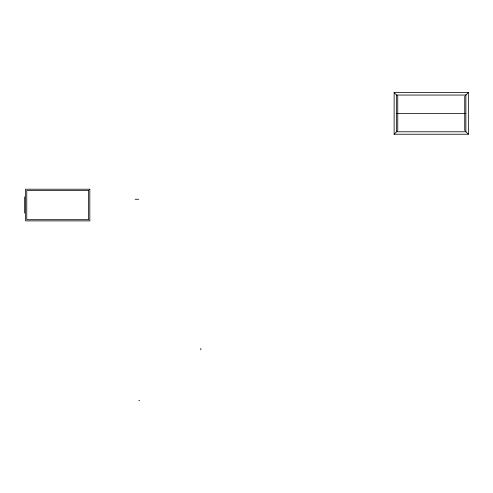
<?xml version="1.0" encoding="UTF-8"?>
<svg xmlns="http://www.w3.org/2000/svg" width="493" height="493" viewBox="0 0 493 493"><rect width="100%" height="100%" fill="white"/><g stroke="black" fill="none" stroke-linecap="round" stroke-linejoin="round"><path stroke-width="0.74" d="M394.129 134.232L468.35 134.232L468.35 92.598L394.129 92.598L394.129 134.232L397.235 131.132M465.632 95.309L468.35 92.598M396.618 113.415L465.86 113.415M135.1 199.264L138.718 199.264M138.786 400.402L139.685 400.402M465.244 131.132L468.35 134.232M394.129 92.598L397.235 95.697M464.733 96.215L464.733 130.614M397.752 96.215L397.752 130.614M200.811 348.372L200.811 349.907M24.65 196.836L24.65 213.13M465.86 95.05L396.618 95.05L396.618 131.779L465.86 131.779L465.86 95.05M89.818 189.207L25.556 189.207L25.556 220.882L89.818 220.882L89.818 189.207M88.611 190.409L26.764 190.409L26.764 219.675L88.611 219.675L88.611 190.409"/></g></svg>
